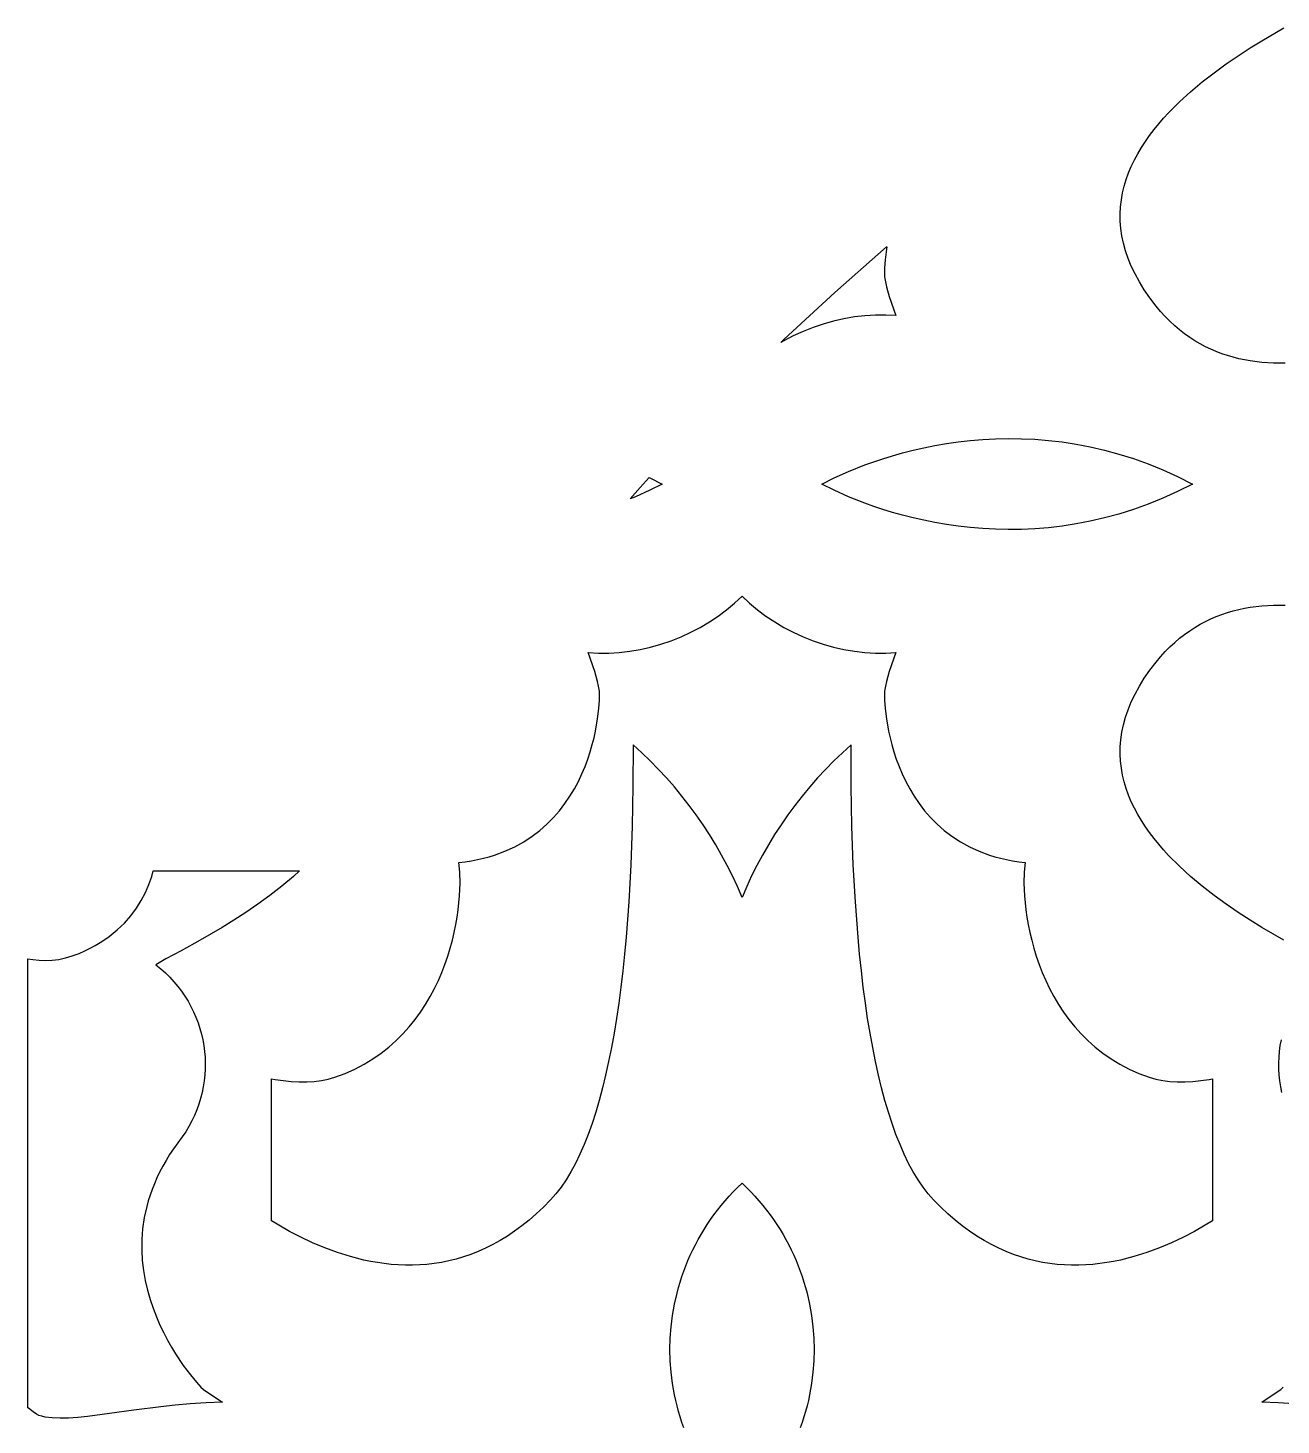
# Model space of a CAD drawing. Extents: x -350 to 350, y -780 to 780.
# Drawn here: x -110 to -57.4, y 76.7 to 135.4 of the extents above; entities that cross this region are included whole.
import ezdxf

# ---------------------------------------------------------------- set-up
doc = ezdxf.new("R2010")
doc.units = 0
doc.layers.add('LAYER_1', color=18, linetype='CONTINUOUS')

msp = doc.modelspace()

# ---------------------------------------------------------------- linework, layer by layer
at = {"layer": 'LAYER_1'}
for points in [[(-57.19, 121.332), (-57.682, 121.332), (-58.172, 121.361), (-58.658, 121.422), (-58.899, 121.465), (-59.139, 121.517), (-59.377, 121.577), (-59.614, 121.647), (-59.848, 121.726), (-60.08, 121.815), (-60.309, 121.913), (-60.536, 122.022), (-60.759, 122.142), (-60.98, 122.272), (-61.197, 122.413), (-61.411, 122.565), (-61.621, 122.729), (-61.827, 122.905), (-62.029, 123.092), (-62.226, 123.292), (-62.419, 123.504), (-62.607, 123.729), (-62.869, 124.071), (-63.103, 124.41), (-63.311, 124.745), (-63.494, 125.076), (-63.652, 125.405), (-63.785, 125.729), (-63.895, 126.05), (-63.982, 126.367), (-64.047, 126.681), (-64.091, 126.99), (-64.115, 127.296), (-64.118, 127.598), (-64.103, 127.896), (-64.069, 128.19), (-64.017, 128.479), (-63.949, 128.765), (-63.865, 129.047), (-63.765, 129.324), (-63.65, 129.597), (-63.522, 129.865), (-63.38, 130.13), (-63.226, 130.39), (-63.06, 130.645), (-62.884, 130.896), (-62.696, 131.142), (-62.5, 131.383), (-62.294, 131.62), (-62.081, 131.852), (-61.632, 132.302), (-61.161, 132.732), (-60.671, 133.142), (-60.17, 133.531), (-59.663, 133.899), (-59.156, 134.247), (-58.655, 134.572), (-58.165, 134.875), (-57.244, 135.413)], [(-57.244, 97.088), (-58.165, 97.626), (-58.655, 97.93), (-59.156, 98.255), (-59.663, 98.602), (-60.17, 98.97), (-60.671, 99.36), (-61.161, 99.77), (-61.632, 100.2), (-62.081, 100.649), (-62.294, 100.881), (-62.5, 101.118), (-62.696, 101.36), (-62.884, 101.606), (-63.06, 101.856), (-63.226, 102.112), (-63.38, 102.372), (-63.522, 102.636), (-63.65, 102.904), (-63.765, 103.177), (-63.865, 103.455), (-63.949, 103.736), (-64.017, 104.022), (-64.069, 104.312), (-64.103, 104.606), (-64.118, 104.903), (-64.115, 105.205), (-64.091, 105.511), (-64.047, 105.821), (-63.982, 106.134), (-63.895, 106.451), (-63.785, 106.772), (-63.652, 107.097), (-63.494, 107.425), (-63.311, 107.757), (-63.103, 108.092), (-62.869, 108.43), (-62.607, 108.772), (-62.419, 108.997), (-62.226, 109.21), (-62.029, 109.409), (-61.827, 109.597), (-61.621, 109.772), (-61.411, 109.936), (-61.197, 110.088), (-60.98, 110.229), (-60.759, 110.36), (-60.536, 110.479), (-60.309, 110.588), (-60.08, 110.687), (-59.848, 110.775), (-59.614, 110.855), (-59.377, 110.924), (-59.139, 110.985), (-58.899, 111.036), (-58.658, 111.079), (-58.172, 111.14), (-57.682, 111.169), (-57.19, 111.169)], [(-57.32, 90.687), (-57.37, 90.932), (-57.408, 91.179), (-57.434, 91.426), (-57.448, 91.674), (-57.451, 91.922), (-57.442, 92.17), (-57.422, 92.416), (-57.39, 92.662), (-57.346, 92.905)], [(-82.45, 76.602), (-82.53, 76.83), (-82.604, 77.06), (-82.672, 77.291), (-82.734, 77.523), (-82.79, 77.756), (-82.84, 77.991), (-82.923, 78.463), (-82.982, 78.937), (-83.017, 79.414), (-83.029, 79.892), (-83.017, 80.369), (-82.982, 80.846), (-82.923, 81.321), (-82.84, 81.793), (-82.734, 82.261), (-82.672, 82.493), (-82.604, 82.724), (-82.53, 82.953), (-82.45, 83.181), (-82.364, 83.408), (-82.273, 83.632), (-82.175, 83.854), (-82.072, 84.075), (-81.962, 84.293), (-81.847, 84.509), (-81.726, 84.723), (-81.599, 84.934), (-81.466, 85.142), (-81.327, 85.348), (-81.182, 85.551), (-81.031, 85.75), (-80.874, 85.947), (-80.712, 86.14), (-80.543, 86.33), (-80.369, 86.517), (-80.189, 86.7), (-80.002, 86.879), (-79.815, 86.7), (-79.635, 86.517), (-79.461, 86.33), (-79.292, 86.14), (-79.13, 85.947), (-78.973, 85.75), (-78.822, 85.551), (-78.677, 85.348), (-78.538, 85.142), (-78.405, 84.934), (-78.278, 84.723), (-78.157, 84.509), (-78.042, 84.293), (-77.932, 84.075), (-77.829, 83.854), (-77.731, 83.632), (-77.64, 83.408), (-77.554, 83.181), (-77.474, 82.953), (-77.4, 82.724), (-77.332, 82.493), (-77.27, 82.261), (-77.164, 81.793), (-77.081, 81.321), (-77.022, 80.846), (-76.987, 80.369), (-76.975, 79.892), (-76.987, 79.414), (-77.022, 78.937), (-77.081, 78.463), (-77.164, 77.991), (-77.214, 77.756), (-77.27, 77.523), (-77.332, 77.291), (-77.4, 77.06), (-77.474, 76.83), (-77.554, 76.602)], [(-56.824, 77.603), (-57.485, 77.645), (-58.172, 77.673), (-57.768, 77.94), (-57.375, 78.219), (-57.273, 78.316)]]:
    msp.add_lwpolyline(points, dxfattribs=at)
for points in [[(-73.935, 126.118), (-73.988, 125.677), (-74.014, 125.325), (-74.02, 125.078), (-74.014, 124.954), (-73.978, 124.745), (-73.932, 124.539), (-73.817, 124.13), (-73.535, 123.329), (-73.967, 123.353), (-74.403, 123.351), (-74.843, 123.324), (-75.283, 123.272), (-75.723, 123.196), (-76.16, 123.097), (-76.593, 122.975), (-77.02, 122.83), (-77.439, 122.664), (-77.848, 122.478), (-78.246, 122.271), (-78.373, 122.196), (-78.23, 122.335), (-76.105, 124.302), (-73.929, 126.21), (-73.917, 126.22)], [(-68.265, 118.155), (-67.703, 118.13), (-67.132, 118.085), (-66.553, 118.018), (-65.966, 117.928), (-65.372, 117.815), (-64.773, 117.677), (-64.168, 117.512), (-63.557, 117.32), (-62.943, 117.099), (-62.325, 116.849), (-61.704, 116.567), (-61.081, 116.251), (-61.704, 115.934), (-62.325, 115.652), (-62.943, 115.402), (-63.557, 115.181), (-64.168, 114.989), (-64.773, 114.825), (-65.372, 114.686), (-65.966, 114.573), (-66.553, 114.483), (-67.132, 114.417), (-67.703, 114.371), (-68.265, 114.346), (-68.818, 114.34), (-69.36, 114.351), (-69.892, 114.38), (-70.413, 114.424), (-70.921, 114.482), (-71.416, 114.553), (-71.899, 114.636), (-72.367, 114.729), (-72.82, 114.832), (-73.258, 114.944), (-73.68, 115.062), (-74.085, 115.186), (-74.473, 115.315), (-74.842, 115.448), (-75.525, 115.718), (-76.128, 115.988), (-76.646, 116.251), (-76.128, 116.513), (-75.525, 116.783), (-74.842, 117.054), (-74.473, 117.186), (-74.085, 117.315), (-73.68, 117.439), (-73.258, 117.558), (-72.82, 117.669), (-72.367, 117.772), (-71.899, 117.866), (-71.416, 117.949), (-70.921, 118.02), (-70.413, 118.078), (-69.892, 118.122), (-69.36, 118.15), (-68.818, 118.162)], [(-83.876, 116.513), (-83.358, 116.251), (-83.876, 115.988), (-84.479, 115.718), (-84.701, 115.63), (-84.28, 116.112), (-83.9, 116.524)], [(-79.688, 111.247), (-79.353, 110.966), (-79, 110.702), (-78.631, 110.457), (-78.246, 110.231), (-77.848, 110.024), (-77.439, 109.837), (-77.02, 109.671), (-76.593, 109.527), (-76.16, 109.405), (-75.723, 109.305), (-75.283, 109.229), (-74.843, 109.177), (-74.403, 109.15), (-73.967, 109.148), (-73.535, 109.173), (-73.817, 108.371), (-73.932, 107.963), (-73.978, 107.756), (-74.014, 107.548), (-74.02, 107.423), (-74.014, 107.176), (-73.988, 106.824), (-73.935, 106.384), (-73.845, 105.871), (-73.783, 105.593), (-73.71, 105.304), (-73.623, 105.005), (-73.523, 104.699), (-73.407, 104.388), (-73.275, 104.074), (-73.125, 103.758), (-72.957, 103.444), (-72.77, 103.133), (-72.562, 102.828), (-72.333, 102.529), (-72.082, 102.241), (-71.807, 101.964), (-71.508, 101.701), (-71.183, 101.454), (-70.831, 101.225), (-70.452, 101.016), (-70.044, 100.829), (-69.607, 100.667), (-69.377, 100.595), (-69.139, 100.531), (-68.893, 100.474), (-68.639, 100.424), (-68.377, 100.382), (-68.107, 100.347), (-68.146, 99.952), (-68.158, 99.483), (-68.137, 98.951), (-68.079, 98.367), (-68.035, 98.059), (-67.98, 97.742), (-67.914, 97.417), (-67.835, 97.087), (-67.744, 96.752), (-67.64, 96.413), (-67.523, 96.073), (-67.391, 95.732), (-67.244, 95.392), (-67.082, 95.054), (-66.904, 94.72), (-66.71, 94.39), (-66.499, 94.067), (-66.27, 93.752), (-66.023, 93.446), (-65.757, 93.15), (-65.473, 92.867), (-65.168, 92.596), (-64.843, 92.341), (-64.497, 92.101), (-64.13, 91.879), (-63.74, 91.675), (-63.329, 91.492), (-62.894, 91.33), (-62.62, 91.251), (-62.332, 91.193), (-62.031, 91.155), (-61.718, 91.136), (-61.395, 91.135), (-61.064, 91.153), (-60.726, 91.188), (-60.384, 91.24), (-60.236, 91.269), (-60.236, 85.297), (-60.542, 85.111), (-60.992, 84.856), (-61.464, 84.61), (-61.958, 84.377), (-62.471, 84.161), (-63.001, 83.966), (-63.547, 83.795), (-64.108, 83.652), (-64.393, 83.593), (-64.682, 83.542), (-64.973, 83.5), (-65.266, 83.468), (-65.562, 83.446), (-65.86, 83.434), (-66.16, 83.434), (-66.462, 83.445), (-66.765, 83.468), (-67.069, 83.504), (-67.375, 83.552), (-67.682, 83.614), (-67.989, 83.69), (-68.297, 83.781), (-68.605, 83.886), (-68.913, 84.007), (-69.221, 84.144), (-69.529, 84.297), (-69.836, 84.468), (-70.143, 84.655), (-70.448, 84.861), (-70.753, 85.085), (-71.056, 85.328), (-71.358, 85.59), (-71.657, 85.872), (-71.955, 86.174), (-72.181, 86.43), (-72.398, 86.711), (-72.608, 87.019), (-72.809, 87.352), (-73.003, 87.71), (-73.189, 88.092), (-73.366, 88.499), (-73.536, 88.93), (-73.699, 89.384), (-73.853, 89.86), (-74.001, 90.36), (-74.14, 90.881), (-74.272, 91.424), (-74.397, 91.988), (-74.514, 92.574), (-74.623, 93.179), (-74.726, 93.804), (-74.821, 94.449), (-74.909, 95.113), (-74.99, 95.796), (-75.064, 96.497), (-75.131, 97.216), (-75.243, 98.705), (-75.328, 100.26), (-75.387, 101.879), (-75.418, 103.557), (-75.423, 105.29), (-75.789, 104.96), (-76.146, 104.618), (-76.493, 104.265), (-76.831, 103.902), (-77.158, 103.528), (-77.476, 103.144), (-77.782, 102.751), (-78.078, 102.35), (-78.362, 101.94), (-78.634, 101.523), (-78.895, 101.098), (-79.142, 100.667), (-79.377, 100.229), (-79.599, 99.786), (-79.807, 99.338), (-80.002, 98.885), (-80.197, 99.338), (-80.405, 99.786), (-80.627, 100.229), (-80.862, 100.667), (-81.109, 101.098), (-81.37, 101.523), (-81.642, 101.94), (-81.926, 102.35), (-82.222, 102.751), (-82.528, 103.144), (-82.846, 103.528), (-83.173, 103.902), (-83.511, 104.265), (-83.858, 104.618), (-84.215, 104.96), (-84.581, 105.29), (-84.586, 103.557), (-84.617, 101.879), (-84.676, 100.26), (-84.761, 98.705), (-84.873, 97.216), (-84.94, 96.497), (-85.014, 95.796), (-85.095, 95.113), (-85.183, 94.449), (-85.278, 93.804), (-85.381, 93.179), (-85.49, 92.574), (-85.607, 91.988), (-85.732, 91.424), (-85.864, 90.881), (-86.003, 90.36), (-86.151, 89.86), (-86.305, 89.384), (-86.468, 88.93), (-86.638, 88.499), (-86.815, 88.092), (-87.001, 87.71), (-87.195, 87.352), (-87.396, 87.019), (-87.606, 86.711), (-87.823, 86.43), (-88.049, 86.174), (-88.347, 85.872), (-88.646, 85.59), (-88.948, 85.328), (-89.251, 85.085), (-89.556, 84.861), (-89.861, 84.655), (-90.168, 84.468), (-90.475, 84.297), (-90.783, 84.144), (-91.091, 84.007), (-91.399, 83.886), (-91.707, 83.781), (-92.015, 83.69), (-92.322, 83.614), (-92.629, 83.552), (-92.935, 83.504), (-93.239, 83.468), (-93.542, 83.445), (-93.844, 83.434), (-94.144, 83.434), (-94.442, 83.446), (-94.738, 83.468), (-95.031, 83.5), (-95.322, 83.542), (-95.611, 83.593), (-95.896, 83.652), (-96.457, 83.795), (-97.003, 83.966), (-97.533, 84.161), (-98.046, 84.377), (-98.54, 84.61), (-99.012, 84.856), (-99.462, 85.111), (-99.768, 85.297), (-99.768, 91.269), (-99.62, 91.24), (-99.278, 91.188), (-98.94, 91.153), (-98.609, 91.135), (-98.286, 91.136), (-97.973, 91.155), (-97.672, 91.193), (-97.384, 91.251), (-97.11, 91.33), (-96.675, 91.492), (-96.264, 91.675), (-95.874, 91.879), (-95.507, 92.101), (-95.161, 92.341), (-94.836, 92.596), (-94.531, 92.867), (-94.247, 93.15), (-93.981, 93.446), (-93.734, 93.752), (-93.505, 94.067), (-93.294, 94.39), (-93.1, 94.72), (-92.922, 95.054), (-92.76, 95.392), (-92.613, 95.732), (-92.481, 96.073), (-92.364, 96.413), (-92.26, 96.752), (-92.169, 97.087), (-92.09, 97.417), (-92.024, 97.742), (-91.969, 98.059), (-91.925, 98.367), (-91.867, 98.951), (-91.846, 99.483), (-91.858, 99.952), (-91.897, 100.347), (-91.627, 100.382), (-91.365, 100.424), (-91.111, 100.474), (-90.865, 100.531), (-90.627, 100.595), (-90.397, 100.667), (-89.96, 100.829), (-89.552, 101.016), (-89.173, 101.225), (-88.821, 101.454), (-88.496, 101.701), (-88.197, 101.964), (-87.922, 102.241), (-87.671, 102.529), (-87.442, 102.828), (-87.234, 103.133), (-87.047, 103.444), (-86.879, 103.758), (-86.729, 104.074), (-86.597, 104.388), (-86.481, 104.699), (-86.381, 105.005), (-86.294, 105.304), (-86.221, 105.593), (-86.159, 105.871), (-86.069, 106.384), (-86.016, 106.824), (-85.99, 107.176), (-85.984, 107.423), (-85.99, 107.548), (-86.026, 107.756), (-86.072, 107.963), (-86.187, 108.371), (-86.469, 109.173), (-86.037, 109.148), (-85.601, 109.15), (-85.161, 109.177), (-84.721, 109.229), (-84.281, 109.305), (-83.844, 109.405), (-83.411, 109.527), (-82.984, 109.671), (-82.565, 109.837), (-82.156, 110.024), (-81.758, 110.231), (-81.373, 110.457), (-81.004, 110.702), (-80.651, 110.966), (-80.316, 111.247), (-80.002, 111.545)], [(-98.843, 99.77), (-99.333, 99.36), (-99.834, 98.97), (-100.341, 98.602), (-100.848, 98.255), (-101.349, 97.93), (-101.839, 97.626), (-102.76, 97.088), (-103.563, 96.644), (-104.202, 96.298), (-104.63, 96.051), (-104.424, 95.886), (-104.228, 95.713), (-104.043, 95.532), (-103.868, 95.343), (-103.703, 95.148), (-103.55, 94.946), (-103.407, 94.737), (-103.275, 94.524), (-103.153, 94.305), (-103.043, 94.081), (-102.944, 93.853), (-102.855, 93.621), (-102.778, 93.385), (-102.712, 93.146), (-102.658, 92.905), (-102.614, 92.662), (-102.582, 92.416), (-102.562, 92.17), (-102.553, 91.922), (-102.556, 91.674), (-102.57, 91.426), (-102.596, 91.179), (-102.634, 90.932), (-102.684, 90.687), (-102.745, 90.443), (-102.819, 90.201), (-102.905, 89.962), (-103.002, 89.726), (-103.113, 89.494), (-103.235, 89.265), (-103.37, 89.04), (-103.517, 88.821), (-103.706, 88.573), (-103.883, 88.327), (-104.047, 88.08), (-104.199, 87.834), (-104.339, 87.589), (-104.467, 87.345), (-104.584, 87.101), (-104.69, 86.859), (-104.785, 86.617), (-104.871, 86.377), (-104.946, 86.138), (-105.011, 85.901), (-105.113, 85.431), (-105.181, 84.968), (-105.215, 84.513), (-105.219, 84.067), (-105.195, 83.631), (-105.146, 83.205), (-105.074, 82.79), (-104.981, 82.388), (-104.871, 81.998), (-104.745, 81.623), (-104.606, 81.262), (-104.456, 80.917), (-104.298, 80.589), (-104.134, 80.278), (-103.968, 79.986), (-103.8, 79.712), (-103.473, 79.226), (-103.173, 78.827), (-102.919, 78.521), (-102.731, 78.316), (-102.629, 78.219), (-102.236, 77.94), (-101.832, 77.673), (-102.519, 77.645), (-103.18, 77.603), (-103.815, 77.547), (-104.422, 77.483), (-105.556, 77.34), (-106.581, 77.198), (-107.493, 77.08), (-107.907, 77.038), (-108.292, 77.012), (-108.648, 77.004), (-108.976, 77.017), (-109.273, 77.056), (-109.411, 77.085), (-109.541, 77.122), (-109.637, 77.17), (-109.782, 77.271), (-109.973, 77.423), (-110, 77.446), (-110, 96.311), (-109.8, 96.274), (-109.533, 96.245), (-109.262, 96.236), (-108.987, 96.248), (-108.708, 96.283), (-108.426, 96.341), (-108.141, 96.425), (-107.853, 96.534), (-107.617, 96.64), (-107.391, 96.751), (-107.175, 96.867), (-106.971, 96.989), (-106.776, 97.115), (-106.591, 97.246), (-106.416, 97.381), (-106.25, 97.52), (-106.094, 97.662), (-105.946, 97.809), (-105.678, 98.112), (-105.443, 98.427), (-105.239, 98.752), (-105.066, 99.085), (-104.921, 99.425), (-104.802, 99.77), (-104.739, 100), (-98.59, 100)]]:
    msp.add_lwpolyline(points, close=True, dxfattribs=at)

doc.saveas('drawing.dxf')
